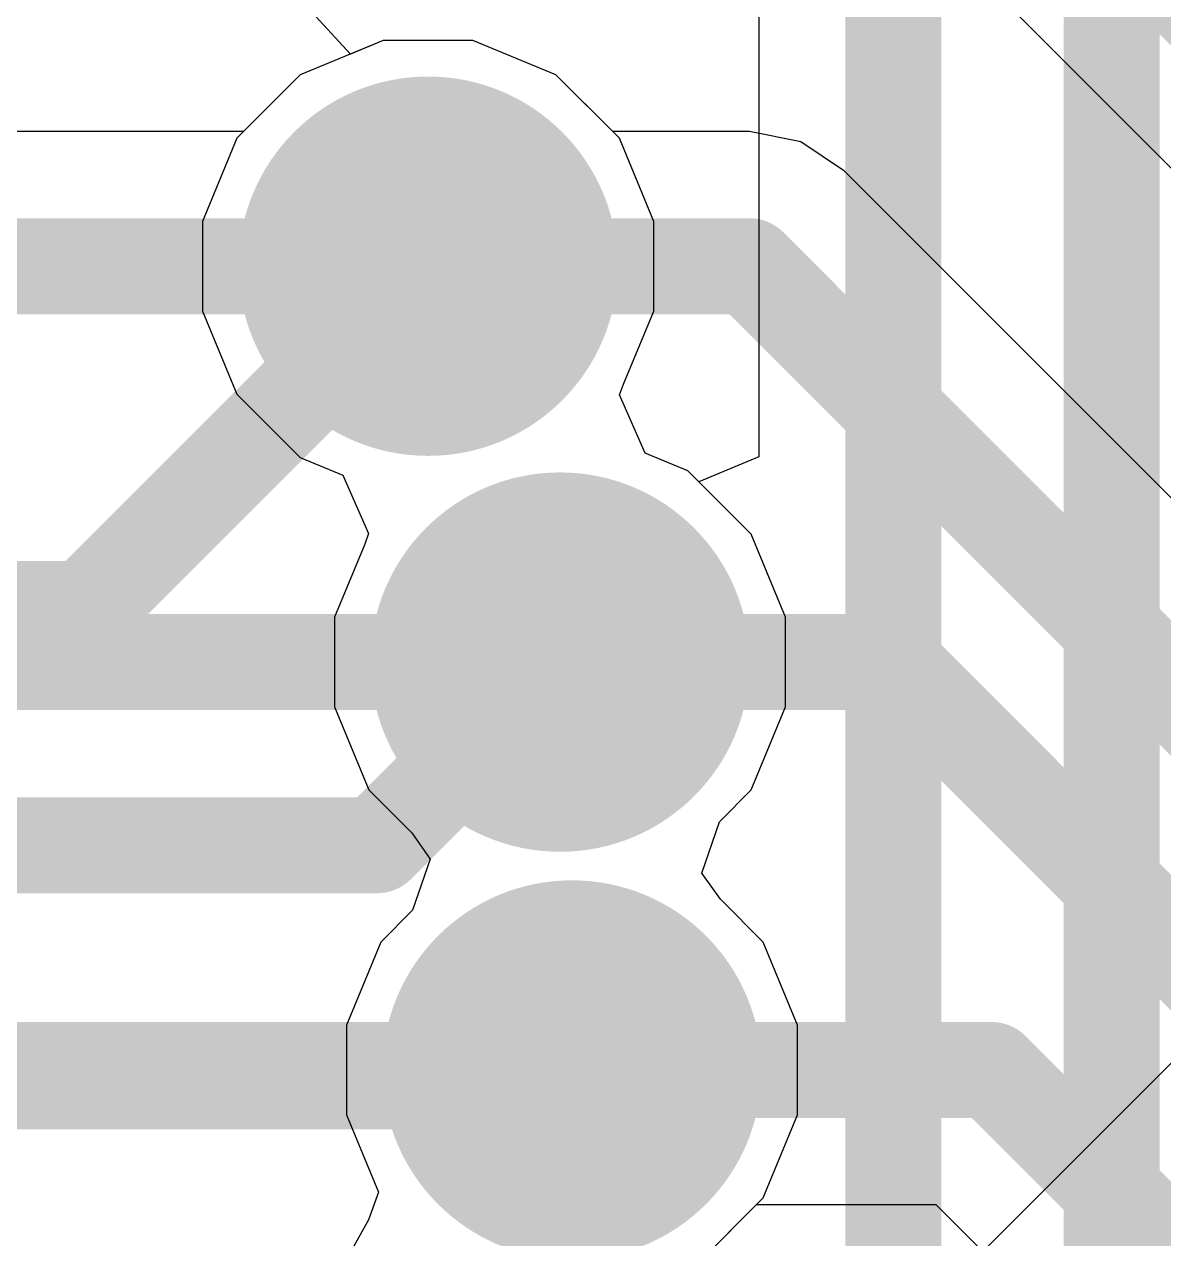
# Model space of a CAD drawing. Header units: inches. Extents: x -0.1 to 17.9, y -0.8 to 4.8.
# Drawn here: x 1.4903 to 1.5853, y 2.5989 to 2.7002 of the extents above; entities that cross this region are included whole.
import ezdxf

# ---------------------------------------------------------------- set-up
doc = ezdxf.new("R2010")
doc.units = ezdxf.units.IN
doc.header["$MEASUREMENT"] = 0
for name, color, linetype in [('Bottom Layer 1', 5, 'Continuous'), ('Bottom Solder', 6, 'Continuous'), ('Drill Drawing', 1, 'Continuous'), ('GND+Signal', 16, 'Continuous'), ('PWR+Signal', 76, 'Continuous'), ('Top Layer 1', 1, 'Continuous'), ('Via Holes', 16, 'Continuous')]:
    doc.layers.add(name, color=color, linetype=linetype)

msp = doc.modelspace()

# ---------------------------------------------------------------- hatches: boundary and pattern name
at = {"layer": 'Bottom Layer 1'}
h = msp.add_hatch(color=5, dxfattribs=at)
edge = h.paths.add_edge_path()
edge.add_arc((1.524, 2.68), 0.01181, 0, 360)
h = msp.add_hatch(color=5, dxfattribs=at)
edge = h.paths.add_edge_path()
edge.add_arc((1.535, 2.647), 0.01181, 0, 360)
h = msp.add_hatch(color=5, dxfattribs=at)
edge = h.paths.add_edge_path()
edge.add_arc((1.536, 2.613), 0.01181, 0, 360)
at = {"layer": 'Bottom Solder'}
h = msp.add_hatch(color=6, dxfattribs=at)
edge = h.paths.add_edge_path()
edge.add_arc((1.524, 2.68), 0.01581, 0, 360)
h = msp.add_hatch(color=6, dxfattribs=at)
edge = h.paths.add_edge_path()
edge.add_arc((1.535, 2.647), 0.01581, 0, 360)
h = msp.add_hatch(color=6, dxfattribs=at)
edge = h.paths.add_edge_path()
edge.add_arc((1.536, 2.613), 0.01581, 0, 360)
at = {"layer": 'GND+Signal'}
h = msp.add_hatch(color=16, dxfattribs=at)
edge = h.paths.add_edge_path()
edge.add_arc((1.524, 2.68), 0.01181, 0, 360)
h = msp.add_hatch(color=16, dxfattribs=at)
edge = h.paths.add_edge_path()
edge.add_arc((1.535, 2.647), 0.01181, 0, 360)
h = msp.add_hatch(color=16, dxfattribs=at)
edge = h.paths.add_edge_path()
edge.add_arc((1.536, 2.613), 0.01181, 0, 360)
at = {"layer": 'PWR+Signal'}
h = msp.add_hatch(color=76, dxfattribs=at)
edge = h.paths.add_edge_path()
edge.add_arc((1.524, 2.68), 0.01181, 0, 360)
h = msp.add_hatch(color=76, dxfattribs=at)
edge = h.paths.add_edge_path()
edge.add_arc((1.535, 2.647), 0.01181, 0, 360)
h = msp.add_hatch(color=76, dxfattribs=at)
edge = h.paths.add_edge_path()
edge.add_arc((1.536, 2.613), 0.01181, 0, 360)
at = {"layer": 'Top Layer 1'}
h = msp.add_hatch(color=1, dxfattribs=at)
edge = h.paths.add_edge_path()
edge.add_arc((1.524, 2.68), 0.01181, 0, 360)
h = msp.add_hatch(color=1, dxfattribs=at)
edge = h.paths.add_edge_path()
edge.add_arc((1.535, 2.647), 0.01181, 0, 360)
h = msp.add_hatch(color=1, dxfattribs=at)
edge = h.paths.add_edge_path()
edge.add_arc((1.536, 2.613), 0.01181, 0, 360)
at = {"layer": 'Via Holes'}
h = msp.add_hatch(color=7, dxfattribs=at)
edge = h.paths.add_edge_path()
edge.add_arc((1.524, 2.68), 0.00591, 0, 360)
h = msp.add_hatch(color=7, dxfattribs=at)
edge = h.paths.add_edge_path()
edge.add_arc((1.535, 2.647), 0.00591, 0, 360)
h = msp.add_hatch(color=7, dxfattribs=at)
edge = h.paths.add_edge_path()
edge.add_arc((1.536, 2.613), 0.00591, 0, 360)

# ---------------------------------------------------------------- linework, layer by layer
at = {"layer": 'Bottom Layer 1'}
for p, q in [((1.55735, 2.71678), (1.9183, 2.35583)), ((1.52026, 2.69881), (1.51334, 2.69595)), ((1.52774, 2.69881), (1.52026, 2.69881)), ((1.53466, 2.69595), (1.52774, 2.69881)), ((1.51334, 2.69595), (1.50861, 2.69122)), ((1.53939, 2.69122), (1.53466, 2.69595)), ((1.50861, 2.69122), (1.469, 2.69122)), ((1.55079, 2.69122), (1.53939, 2.69122)), ((1.55508, 2.69036), (1.55079, 2.69122)), ((1.55079, 2.69122), (1.55079, 2.69122)), ((1.55872, 2.68793), (1.55508, 2.69036)), ((1.89543, 2.35122), (1.55872, 2.68793)), ((1.54666, 2.59705), (1.55139, 2.60178)), ((1.55139, 2.60178), (1.56635, 2.60178)), ((1.56635, 2.60178), (1.88488, 2.28326))]:
    msp.add_line(p, q, dxfattribs=at)
for points in [[(1.562, 2.728, 0.008, 0.008, 0), (1.935, 2.355, 0.008, 0.008, 0)], [(1.469, 2.68, 0.008, 0.008, 0), (1.524, 2.68, 0.008, 0.008, 0)], [(1.524, 2.68, 0.008, 0.008, 0), (1.55079, 2.68, 0.008, 0.008, 0)], [(1.55079, 2.68, 0.008, 0.008, 0), (1.89079, 2.34, 0.008, 0.008, 0)], [(1.45721, 2.647, 0.008, 0.008, 0), (1.535, 2.647, 0.008, 0.008, 0)], [(1.535, 2.647, 0.008, 0.008, 0), (1.56257, 2.647, 0.008, 0.008, 0)], [(1.56257, 2.647, 0.008, 0.008, 0), (1.88457, 2.325, 0.008, 0.008, 0)], [(1.44479, 2.613, 0.008, 0.008, 0), (1.536, 2.613, 0.008, 0.008, 0)], [(1.536, 2.613, 0.008, 0.008, 0), (1.571, 2.613, 0.008, 0.008, 0)], [(1.571, 2.613, 0.008, 0.008, 0), (1.89281, 2.29119, 0.008, 0.008, 0)]]:
    msp.add_lwpolyline(points, format="xyseb", dxfattribs=at)
for points in [[(1.522, 2.68, 0.004, 0.004, 1), (1.526, 2.68, 0.004, 0.004, 1)], [(1.522, 2.68, 0.004, 0.004, 1), (1.526, 2.68, 0.004, 0.004, 1)], [(1.54879, 2.68, 0.004, 0.004, 1), (1.55279, 2.68, 0.004, 0.004, 1)], [(1.54879, 2.68, 0.004, 0.004, 1), (1.55279, 2.68, 0.004, 0.004, 1)], [(1.533, 2.647, 0.004, 0.004, 1), (1.537, 2.647, 0.004, 0.004, 1)], [(1.533, 2.647, 0.004, 0.004, 1), (1.537, 2.647, 0.004, 0.004, 1)], [(1.56057, 2.647, 0.004, 0.004, 1), (1.56457, 2.647, 0.004, 0.004, 1)], [(1.56057, 2.647, 0.004, 0.004, 1), (1.56457, 2.647, 0.004, 0.004, 1)], [(1.534, 2.613, 0.004, 0.004, 1), (1.538, 2.613, 0.004, 0.004, 1)], [(1.534, 2.613, 0.004, 0.004, 1), (1.538, 2.613, 0.004, 0.004, 1)], [(1.569, 2.613, 0.004, 0.004, 1), (1.573, 2.613, 0.004, 0.004, 1)], [(1.569, 2.613, 0.004, 0.004, 1), (1.573, 2.613, 0.004, 0.004, 1)]]:
    msp.add_lwpolyline(points, format="xyseb", close=True, dxfattribs=at)
at = {"layer": 'Drill Drawing'}
for points in [[(1.519, 2.685, 0.002, 0.002, 0), (1.519, 2.69, 0.002, 0.002, 0)], [(1.519, 2.69, 0.002, 0.002, 0), (1.529, 2.69, 0.002, 0.002, 0)], [(1.529, 2.685, 0.002, 0.002, 0), (1.529, 2.69, 0.002, 0.002, 0)], [(1.521, 2.683, 0.002, 0.002, 0), (1.521, 2.686, 0.002, 0.002, 0)], [(1.521, 2.686, 0.002, 0.002, 0), (1.527, 2.686, 0.002, 0.002, 0)], [(1.527, 2.683, 0.002, 0.002, 0), (1.527, 2.686, 0.002, 0.002, 0)], [(1.514, 2.675, 0.002, 0.002, 0), (1.514, 2.685, 0.002, 0.002, 0)], [(1.514, 2.685, 0.002, 0.002, 0), (1.519, 2.685, 0.002, 0.002, 0)], [(1.529, 2.685, 0.002, 0.002, 0), (1.534, 2.685, 0.002, 0.002, 0)], [(1.534, 2.675, 0.002, 0.002, 0), (1.534, 2.685, 0.002, 0.002, 0)], [(1.518, 2.677, 0.002, 0.002, 0), (1.518, 2.683, 0.002, 0.002, 0)], [(1.518, 2.683, 0.002, 0.002, 0), (1.521, 2.683, 0.002, 0.002, 0)], [(1.527, 2.683, 0.002, 0.002, 0), (1.53, 2.683, 0.002, 0.002, 0)], [(1.53, 2.677, 0.002, 0.002, 0), (1.53, 2.683, 0.002, 0.002, 0)], [(1.518, 2.677, 0.002, 0.002, 0), (1.521, 2.677, 0.002, 0.002, 0)], [(1.521, 2.674, 0.002, 0.002, 0), (1.521, 2.677, 0.002, 0.002, 0)], [(1.527, 2.677, 0.002, 0.002, 0), (1.53, 2.677, 0.002, 0.002, 0)], [(1.527, 2.674, 0.002, 0.002, 0), (1.527, 2.677, 0.002, 0.002, 0)], [(1.514, 2.675, 0.002, 0.002, 0), (1.519, 2.675, 0.002, 0.002, 0)], [(1.519, 2.67, 0.002, 0.002, 0), (1.519, 2.675, 0.002, 0.002, 0)], [(1.529, 2.675, 0.002, 0.002, 0), (1.534, 2.675, 0.002, 0.002, 0)], [(1.529, 2.67, 0.002, 0.002, 0), (1.529, 2.675, 0.002, 0.002, 0)], [(1.521, 2.674, 0.002, 0.002, 0), (1.527, 2.674, 0.002, 0.002, 0)], [(1.519, 2.67, 0.002, 0.002, 0), (1.529, 2.67, 0.002, 0.002, 0)], [(1.53, 2.652, 0.002, 0.002, 0), (1.53, 2.657, 0.002, 0.002, 0)], [(1.53, 2.657, 0.002, 0.002, 0), (1.54, 2.657, 0.002, 0.002, 0)], [(1.54, 2.652, 0.002, 0.002, 0), (1.54, 2.657, 0.002, 0.002, 0)], [(1.532, 2.65, 0.002, 0.002, 0), (1.532, 2.653, 0.002, 0.002, 0)], [(1.532, 2.653, 0.002, 0.002, 0), (1.538, 2.653, 0.002, 0.002, 0)], [(1.538, 2.65, 0.002, 0.002, 0), (1.538, 2.653, 0.002, 0.002, 0)], [(1.525, 2.642, 0.002, 0.002, 0), (1.525, 2.652, 0.002, 0.002, 0)], [(1.525, 2.652, 0.002, 0.002, 0), (1.53, 2.652, 0.002, 0.002, 0)], [(1.54, 2.652, 0.002, 0.002, 0), (1.545, 2.652, 0.002, 0.002, 0)], [(1.545, 2.642, 0.002, 0.002, 0), (1.545, 2.652, 0.002, 0.002, 0)], [(1.529, 2.644, 0.002, 0.002, 0), (1.529, 2.65, 0.002, 0.002, 0)], [(1.529, 2.65, 0.002, 0.002, 0), (1.532, 2.65, 0.002, 0.002, 0)], [(1.538, 2.65, 0.002, 0.002, 0), (1.541, 2.65, 0.002, 0.002, 0)], [(1.541, 2.644, 0.002, 0.002, 0), (1.541, 2.65, 0.002, 0.002, 0)], [(1.529, 2.644, 0.002, 0.002, 0), (1.532, 2.644, 0.002, 0.002, 0)], [(1.532, 2.641, 0.002, 0.002, 0), (1.532, 2.644, 0.002, 0.002, 0)], [(1.538, 2.644, 0.002, 0.002, 0), (1.541, 2.644, 0.002, 0.002, 0)], [(1.538, 2.641, 0.002, 0.002, 0), (1.538, 2.644, 0.002, 0.002, 0)], [(1.525, 2.642, 0.002, 0.002, 0), (1.53, 2.642, 0.002, 0.002, 0)], [(1.53, 2.637, 0.002, 0.002, 0), (1.53, 2.642, 0.002, 0.002, 0)], [(1.54, 2.642, 0.002, 0.002, 0), (1.545, 2.642, 0.002, 0.002, 0)], [(1.54, 2.637, 0.002, 0.002, 0), (1.54, 2.642, 0.002, 0.002, 0)], [(1.532, 2.641, 0.002, 0.002, 0), (1.538, 2.641, 0.002, 0.002, 0)], [(1.53, 2.637, 0.002, 0.002, 0), (1.54, 2.637, 0.002, 0.002, 0)], [(1.531, 2.618, 0.002, 0.002, 0), (1.531, 2.623, 0.002, 0.002, 0)], [(1.531, 2.623, 0.002, 0.002, 0), (1.541, 2.623, 0.002, 0.002, 0)], [(1.541, 2.618, 0.002, 0.002, 0), (1.541, 2.623, 0.002, 0.002, 0)], [(1.533, 2.616, 0.002, 0.002, 0), (1.533, 2.619, 0.002, 0.002, 0)], [(1.533, 2.619, 0.002, 0.002, 0), (1.539, 2.619, 0.002, 0.002, 0)], [(1.539, 2.616, 0.002, 0.002, 0), (1.539, 2.619, 0.002, 0.002, 0)], [(1.526, 2.608, 0.002, 0.002, 0), (1.526, 2.618, 0.002, 0.002, 0)], [(1.526, 2.618, 0.002, 0.002, 0), (1.531, 2.618, 0.002, 0.002, 0)], [(1.541, 2.618, 0.002, 0.002, 0), (1.546, 2.618, 0.002, 0.002, 0)], [(1.546, 2.608, 0.002, 0.002, 0), (1.546, 2.618, 0.002, 0.002, 0)], [(1.53, 2.61, 0.002, 0.002, 0), (1.53, 2.616, 0.002, 0.002, 0)], [(1.53, 2.616, 0.002, 0.002, 0), (1.533, 2.616, 0.002, 0.002, 0)], [(1.539, 2.616, 0.002, 0.002, 0), (1.542, 2.616, 0.002, 0.002, 0)], [(1.542, 2.61, 0.002, 0.002, 0), (1.542, 2.616, 0.002, 0.002, 0)], [(1.53, 2.61, 0.002, 0.002, 0), (1.533, 2.61, 0.002, 0.002, 0)], [(1.533, 2.607, 0.002, 0.002, 0), (1.533, 2.61, 0.002, 0.002, 0)], [(1.539, 2.61, 0.002, 0.002, 0), (1.542, 2.61, 0.002, 0.002, 0)], [(1.539, 2.607, 0.002, 0.002, 0), (1.539, 2.61, 0.002, 0.002, 0)], [(1.526, 2.608, 0.002, 0.002, 0), (1.531, 2.608, 0.002, 0.002, 0)], [(1.531, 2.603, 0.002, 0.002, 0), (1.531, 2.608, 0.002, 0.002, 0)], [(1.541, 2.608, 0.002, 0.002, 0), (1.546, 2.608, 0.002, 0.002, 0)], [(1.541, 2.603, 0.002, 0.002, 0), (1.541, 2.608, 0.002, 0.002, 0)], [(1.533, 2.607, 0.002, 0.002, 0), (1.539, 2.607, 0.002, 0.002, 0)], [(1.531, 2.603, 0.002, 0.002, 0), (1.541, 2.603, 0.002, 0.002, 0)]]:
    msp.add_lwpolyline(points, format="xyseb", dxfattribs=at)
for points in [[(1.5185, 2.69, 0.001, 0.001, 1), (1.5195, 2.69, 0.001, 0.001, 1)], [(1.5185, 2.69, 0.001, 0.001, 1), (1.5195, 2.69, 0.001, 0.001, 1)], [(1.5285, 2.69, 0.001, 0.001, 1), (1.5295, 2.69, 0.001, 0.001, 1)], [(1.5285, 2.69, 0.001, 0.001, 1), (1.5295, 2.69, 0.001, 0.001, 1)], [(1.5205, 2.686, 0.001, 0.001, 1), (1.5215, 2.686, 0.001, 0.001, 1)], [(1.5205, 2.686, 0.001, 0.001, 1), (1.5215, 2.686, 0.001, 0.001, 1)], [(1.5265, 2.686, 0.001, 0.001, 1), (1.5275, 2.686, 0.001, 0.001, 1)], [(1.5265, 2.686, 0.001, 0.001, 1), (1.5275, 2.686, 0.001, 0.001, 1)], [(1.5135, 2.685, 0.001, 0.001, 1), (1.5145, 2.685, 0.001, 0.001, 1)], [(1.5135, 2.685, 0.001, 0.001, 1), (1.5145, 2.685, 0.001, 0.001, 1)], [(1.5185, 2.685, 0.001, 0.001, 1), (1.5195, 2.685, 0.001, 0.001, 1)], [(1.5185, 2.685, 0.001, 0.001, 1), (1.5195, 2.685, 0.001, 0.001, 1)], [(1.5285, 2.685, 0.001, 0.001, 1), (1.5295, 2.685, 0.001, 0.001, 1)], [(1.5285, 2.685, 0.001, 0.001, 1), (1.5295, 2.685, 0.001, 0.001, 1)], [(1.5335, 2.685, 0.001, 0.001, 1), (1.5345, 2.685, 0.001, 0.001, 1)], [(1.5335, 2.685, 0.001, 0.001, 1), (1.5345, 2.685, 0.001, 0.001, 1)], [(1.5175, 2.683, 0.001, 0.001, 1), (1.5185, 2.683, 0.001, 0.001, 1)], [(1.5175, 2.683, 0.001, 0.001, 1), (1.5185, 2.683, 0.001, 0.001, 1)], [(1.5205, 2.683, 0.001, 0.001, 1), (1.5215, 2.683, 0.001, 0.001, 1)], [(1.5205, 2.683, 0.001, 0.001, 1), (1.5215, 2.683, 0.001, 0.001, 1)], [(1.5265, 2.683, 0.001, 0.001, 1), (1.5275, 2.683, 0.001, 0.001, 1)], [(1.5265, 2.683, 0.001, 0.001, 1), (1.5275, 2.683, 0.001, 0.001, 1)], [(1.5295, 2.683, 0.001, 0.001, 1), (1.5305, 2.683, 0.001, 0.001, 1)], [(1.5295, 2.683, 0.001, 0.001, 1), (1.5305, 2.683, 0.001, 0.001, 1)], [(1.5175, 2.677, 0.001, 0.001, 1), (1.5185, 2.677, 0.001, 0.001, 1)], [(1.5175, 2.677, 0.001, 0.001, 1), (1.5185, 2.677, 0.001, 0.001, 1)], [(1.5205, 2.677, 0.001, 0.001, 1), (1.5215, 2.677, 0.001, 0.001, 1)], [(1.5205, 2.677, 0.001, 0.001, 1), (1.5215, 2.677, 0.001, 0.001, 1)], [(1.5265, 2.677, 0.001, 0.001, 1), (1.5275, 2.677, 0.001, 0.001, 1)], [(1.5265, 2.677, 0.001, 0.001, 1), (1.5275, 2.677, 0.001, 0.001, 1)], [(1.5295, 2.677, 0.001, 0.001, 1), (1.5305, 2.677, 0.001, 0.001, 1)], [(1.5295, 2.677, 0.001, 0.001, 1), (1.5305, 2.677, 0.001, 0.001, 1)], [(1.5135, 2.675, 0.001, 0.001, 1), (1.5145, 2.675, 0.001, 0.001, 1)], [(1.5135, 2.675, 0.001, 0.001, 1), (1.5145, 2.675, 0.001, 0.001, 1)], [(1.5185, 2.675, 0.001, 0.001, 1), (1.5195, 2.675, 0.001, 0.001, 1)], [(1.5185, 2.675, 0.001, 0.001, 1), (1.5195, 2.675, 0.001, 0.001, 1)], [(1.5285, 2.675, 0.001, 0.001, 1), (1.5295, 2.675, 0.001, 0.001, 1)], [(1.5285, 2.675, 0.001, 0.001, 1), (1.5295, 2.675, 0.001, 0.001, 1)], [(1.5335, 2.675, 0.001, 0.001, 1), (1.5345, 2.675, 0.001, 0.001, 1)], [(1.5335, 2.675, 0.001, 0.001, 1), (1.5345, 2.675, 0.001, 0.001, 1)], [(1.5205, 2.674, 0.001, 0.001, 1), (1.5215, 2.674, 0.001, 0.001, 1)], [(1.5205, 2.674, 0.001, 0.001, 1), (1.5215, 2.674, 0.001, 0.001, 1)], [(1.5265, 2.674, 0.001, 0.001, 1), (1.5275, 2.674, 0.001, 0.001, 1)], [(1.5265, 2.674, 0.001, 0.001, 1), (1.5275, 2.674, 0.001, 0.001, 1)], [(1.5185, 2.67, 0.001, 0.001, 1), (1.5195, 2.67, 0.001, 0.001, 1)], [(1.5185, 2.67, 0.001, 0.001, 1), (1.5195, 2.67, 0.001, 0.001, 1)], [(1.5285, 2.67, 0.001, 0.001, 1), (1.5295, 2.67, 0.001, 0.001, 1)], [(1.5285, 2.67, 0.001, 0.001, 1), (1.5295, 2.67, 0.001, 0.001, 1)], [(1.5295, 2.657, 0.001, 0.001, 1), (1.5305, 2.657, 0.001, 0.001, 1)], [(1.5295, 2.657, 0.001, 0.001, 1), (1.5305, 2.657, 0.001, 0.001, 1)], [(1.5395, 2.657, 0.001, 0.001, 1), (1.5405, 2.657, 0.001, 0.001, 1)], [(1.5395, 2.657, 0.001, 0.001, 1), (1.5405, 2.657, 0.001, 0.001, 1)], [(1.5315, 2.653, 0.001, 0.001, 1), (1.5325, 2.653, 0.001, 0.001, 1)], [(1.5315, 2.653, 0.001, 0.001, 1), (1.5325, 2.653, 0.001, 0.001, 1)], [(1.5375, 2.653, 0.001, 0.001, 1), (1.5385, 2.653, 0.001, 0.001, 1)], [(1.5375, 2.653, 0.001, 0.001, 1), (1.5385, 2.653, 0.001, 0.001, 1)], [(1.5245, 2.652, 0.001, 0.001, 1), (1.5255, 2.652, 0.001, 0.001, 1)], [(1.5245, 2.652, 0.001, 0.001, 1), (1.5255, 2.652, 0.001, 0.001, 1)], [(1.5295, 2.652, 0.001, 0.001, 1), (1.5305, 2.652, 0.001, 0.001, 1)], [(1.5295, 2.652, 0.001, 0.001, 1), (1.5305, 2.652, 0.001, 0.001, 1)], [(1.5395, 2.652, 0.001, 0.001, 1), (1.5405, 2.652, 0.001, 0.001, 1)], [(1.5395, 2.652, 0.001, 0.001, 1), (1.5405, 2.652, 0.001, 0.001, 1)], [(1.5445, 2.652, 0.001, 0.001, 1), (1.5455, 2.652, 0.001, 0.001, 1)], [(1.5445, 2.652, 0.001, 0.001, 1), (1.5455, 2.652, 0.001, 0.001, 1)], [(1.5285, 2.65, 0.001, 0.001, 1), (1.5295, 2.65, 0.001, 0.001, 1)], [(1.5285, 2.65, 0.001, 0.001, 1), (1.5295, 2.65, 0.001, 0.001, 1)], [(1.5315, 2.65, 0.001, 0.001, 1), (1.5325, 2.65, 0.001, 0.001, 1)], [(1.5315, 2.65, 0.001, 0.001, 1), (1.5325, 2.65, 0.001, 0.001, 1)], [(1.5375, 2.65, 0.001, 0.001, 1), (1.5385, 2.65, 0.001, 0.001, 1)], [(1.5375, 2.65, 0.001, 0.001, 1), (1.5385, 2.65, 0.001, 0.001, 1)], [(1.5405, 2.65, 0.001, 0.001, 1), (1.5415, 2.65, 0.001, 0.001, 1)], [(1.5405, 2.65, 0.001, 0.001, 1), (1.5415, 2.65, 0.001, 0.001, 1)], [(1.5285, 2.644, 0.001, 0.001, 1), (1.5295, 2.644, 0.001, 0.001, 1)], [(1.5285, 2.644, 0.001, 0.001, 1), (1.5295, 2.644, 0.001, 0.001, 1)], [(1.5315, 2.644, 0.001, 0.001, 1), (1.5325, 2.644, 0.001, 0.001, 1)], [(1.5315, 2.644, 0.001, 0.001, 1), (1.5325, 2.644, 0.001, 0.001, 1)], [(1.5375, 2.644, 0.001, 0.001, 1), (1.5385, 2.644, 0.001, 0.001, 1)], [(1.5375, 2.644, 0.001, 0.001, 1), (1.5385, 2.644, 0.001, 0.001, 1)], [(1.5405, 2.644, 0.001, 0.001, 1), (1.5415, 2.644, 0.001, 0.001, 1)], [(1.5405, 2.644, 0.001, 0.001, 1), (1.5415, 2.644, 0.001, 0.001, 1)], [(1.5245, 2.642, 0.001, 0.001, 1), (1.5255, 2.642, 0.001, 0.001, 1)], [(1.5245, 2.642, 0.001, 0.001, 1), (1.5255, 2.642, 0.001, 0.001, 1)], [(1.5295, 2.642, 0.001, 0.001, 1), (1.5305, 2.642, 0.001, 0.001, 1)], [(1.5295, 2.642, 0.001, 0.001, 1), (1.5305, 2.642, 0.001, 0.001, 1)], [(1.5395, 2.642, 0.001, 0.001, 1), (1.5405, 2.642, 0.001, 0.001, 1)], [(1.5395, 2.642, 0.001, 0.001, 1), (1.5405, 2.642, 0.001, 0.001, 1)], [(1.5445, 2.642, 0.001, 0.001, 1), (1.5455, 2.642, 0.001, 0.001, 1)], [(1.5445, 2.642, 0.001, 0.001, 1), (1.5455, 2.642, 0.001, 0.001, 1)], [(1.5315, 2.641, 0.001, 0.001, 1), (1.5325, 2.641, 0.001, 0.001, 1)], [(1.5315, 2.641, 0.001, 0.001, 1), (1.5325, 2.641, 0.001, 0.001, 1)], [(1.5375, 2.641, 0.001, 0.001, 1), (1.5385, 2.641, 0.001, 0.001, 1)], [(1.5375, 2.641, 0.001, 0.001, 1), (1.5385, 2.641, 0.001, 0.001, 1)], [(1.5295, 2.637, 0.001, 0.001, 1), (1.5305, 2.637, 0.001, 0.001, 1)], [(1.5295, 2.637, 0.001, 0.001, 1), (1.5305, 2.637, 0.001, 0.001, 1)], [(1.5395, 2.637, 0.001, 0.001, 1), (1.5405, 2.637, 0.001, 0.001, 1)], [(1.5395, 2.637, 0.001, 0.001, 1), (1.5405, 2.637, 0.001, 0.001, 1)], [(1.5305, 2.623, 0.001, 0.001, 1), (1.5315, 2.623, 0.001, 0.001, 1)], [(1.5305, 2.623, 0.001, 0.001, 1), (1.5315, 2.623, 0.001, 0.001, 1)], [(1.5405, 2.623, 0.001, 0.001, 1), (1.5415, 2.623, 0.001, 0.001, 1)], [(1.5405, 2.623, 0.001, 0.001, 1), (1.5415, 2.623, 0.001, 0.001, 1)], [(1.5325, 2.619, 0.001, 0.001, 1), (1.5335, 2.619, 0.001, 0.001, 1)], [(1.5325, 2.619, 0.001, 0.001, 1), (1.5335, 2.619, 0.001, 0.001, 1)], [(1.5385, 2.619, 0.001, 0.001, 1), (1.5395, 2.619, 0.001, 0.001, 1)], [(1.5385, 2.619, 0.001, 0.001, 1), (1.5395, 2.619, 0.001, 0.001, 1)], [(1.5255, 2.618, 0.001, 0.001, 1), (1.5265, 2.618, 0.001, 0.001, 1)], [(1.5255, 2.618, 0.001, 0.001, 1), (1.5265, 2.618, 0.001, 0.001, 1)], [(1.5305, 2.618, 0.001, 0.001, 1), (1.5315, 2.618, 0.001, 0.001, 1)], [(1.5305, 2.618, 0.001, 0.001, 1), (1.5315, 2.618, 0.001, 0.001, 1)], [(1.5405, 2.618, 0.001, 0.001, 1), (1.5415, 2.618, 0.001, 0.001, 1)], [(1.5405, 2.618, 0.001, 0.001, 1), (1.5415, 2.618, 0.001, 0.001, 1)], [(1.5455, 2.618, 0.001, 0.001, 1), (1.5465, 2.618, 0.001, 0.001, 1)], [(1.5455, 2.618, 0.001, 0.001, 1), (1.5465, 2.618, 0.001, 0.001, 1)], [(1.5295, 2.616, 0.001, 0.001, 1), (1.5305, 2.616, 0.001, 0.001, 1)], [(1.5295, 2.616, 0.001, 0.001, 1), (1.5305, 2.616, 0.001, 0.001, 1)], [(1.5325, 2.616, 0.001, 0.001, 1), (1.5335, 2.616, 0.001, 0.001, 1)], [(1.5325, 2.616, 0.001, 0.001, 1), (1.5335, 2.616, 0.001, 0.001, 1)], [(1.5385, 2.616, 0.001, 0.001, 1), (1.5395, 2.616, 0.001, 0.001, 1)], [(1.5385, 2.616, 0.001, 0.001, 1), (1.5395, 2.616, 0.001, 0.001, 1)], [(1.5415, 2.616, 0.001, 0.001, 1), (1.5425, 2.616, 0.001, 0.001, 1)], [(1.5415, 2.616, 0.001, 0.001, 1), (1.5425, 2.616, 0.001, 0.001, 1)], [(1.5295, 2.61, 0.001, 0.001, 1), (1.5305, 2.61, 0.001, 0.001, 1)], [(1.5295, 2.61, 0.001, 0.001, 1), (1.5305, 2.61, 0.001, 0.001, 1)], [(1.5325, 2.61, 0.001, 0.001, 1), (1.5335, 2.61, 0.001, 0.001, 1)], [(1.5325, 2.61, 0.001, 0.001, 1), (1.5335, 2.61, 0.001, 0.001, 1)], [(1.5385, 2.61, 0.001, 0.001, 1), (1.5395, 2.61, 0.001, 0.001, 1)], [(1.5385, 2.61, 0.001, 0.001, 1), (1.5395, 2.61, 0.001, 0.001, 1)], [(1.5415, 2.61, 0.001, 0.001, 1), (1.5425, 2.61, 0.001, 0.001, 1)], [(1.5415, 2.61, 0.001, 0.001, 1), (1.5425, 2.61, 0.001, 0.001, 1)], [(1.5255, 2.608, 0.001, 0.001, 1), (1.5265, 2.608, 0.001, 0.001, 1)], [(1.5255, 2.608, 0.001, 0.001, 1), (1.5265, 2.608, 0.001, 0.001, 1)], [(1.5305, 2.608, 0.001, 0.001, 1), (1.5315, 2.608, 0.001, 0.001, 1)], [(1.5305, 2.608, 0.001, 0.001, 1), (1.5315, 2.608, 0.001, 0.001, 1)], [(1.5405, 2.608, 0.001, 0.001, 1), (1.5415, 2.608, 0.001, 0.001, 1)], [(1.5405, 2.608, 0.001, 0.001, 1), (1.5415, 2.608, 0.001, 0.001, 1)], [(1.5455, 2.608, 0.001, 0.001, 1), (1.5465, 2.608, 0.001, 0.001, 1)], [(1.5455, 2.608, 0.001, 0.001, 1), (1.5465, 2.608, 0.001, 0.001, 1)], [(1.5325, 2.607, 0.001, 0.001, 1), (1.5335, 2.607, 0.001, 0.001, 1)], [(1.5325, 2.607, 0.001, 0.001, 1), (1.5335, 2.607, 0.001, 0.001, 1)], [(1.5385, 2.607, 0.001, 0.001, 1), (1.5395, 2.607, 0.001, 0.001, 1)], [(1.5385, 2.607, 0.001, 0.001, 1), (1.5395, 2.607, 0.001, 0.001, 1)], [(1.5305, 2.603, 0.001, 0.001, 1), (1.5315, 2.603, 0.001, 0.001, 1)], [(1.5305, 2.603, 0.001, 0.001, 1), (1.5315, 2.603, 0.001, 0.001, 1)], [(1.5405, 2.603, 0.001, 0.001, 1), (1.5415, 2.603, 0.001, 0.001, 1)], [(1.5405, 2.603, 0.001, 0.001, 1), (1.5415, 2.603, 0.001, 0.001, 1)]]:
    msp.add_lwpolyline(points, format="xyseb", close=True, dxfattribs=at)
at = {"layer": 'GND+Signal'}
for p, q in [((1.55157, 2.7639), (1.55157, 2.6641)), ((1.52026, 2.69881), (1.51334, 2.69595)), ((1.52774, 2.69881), (1.52026, 2.69881)), ((1.53466, 2.69595), (1.52774, 2.69881)), ((1.51334, 2.69595), (1.50805, 2.69066)), ((1.53995, 2.69066), (1.53466, 2.69595)), ((1.50805, 2.69066), (1.50519, 2.68374)), ((1.54281, 2.68374), (1.53995, 2.69066)), ((1.50519, 2.68374), (1.50519, 2.67626)), ((1.54281, 2.67626), (1.54281, 2.68374)), ((1.50519, 2.67626), (1.50805, 2.66934)), ((1.54029, 2.67017), (1.54281, 2.67626)), ((1.53997, 2.66928), (1.54029, 2.67017)), ((1.50805, 2.66934), (1.51334, 2.66405)), ((1.5421, 2.66442), (1.53997, 2.66928)), ((1.54566, 2.66295), (1.5421, 2.66442)), ((1.51334, 2.66405), (1.5169, 2.66258)), ((1.55157, 2.6641), (1.54657, 2.66203)), ((1.5169, 2.66258), (1.51903, 2.65772)), ((1.54657, 2.66203), (1.54566, 2.66295)), ((1.51903, 2.65772), (1.51871, 2.65683)), ((1.51871, 2.65683), (1.51619, 2.65074)), ((1.51619, 2.65074), (1.51619, 2.64326)), ((1.51619, 2.64326), (1.51905, 2.63634)), ((1.51905, 2.63634), (1.52263, 2.63277)), ((1.52263, 2.63277), (1.52418, 2.63058)), ((1.52418, 2.63058), (1.52271, 2.62632)), ((1.52271, 2.62632), (1.52005, 2.62366)), ((1.52005, 2.62366), (1.51719, 2.61674)), ((1.51719, 2.61674), (1.51719, 2.60926)), ((1.51719, 2.60926), (1.51986, 2.60281)), ((1.51986, 2.60281), (1.51903, 2.60052)), ((1.51903, 2.60052), (1.51752, 2.59781))]:
    msp.add_line(p, q, dxfattribs=at)
for points in [[(1.56279, 1.86054, 0.008, 0.008, 0), (1.56279, 2.951, 0.008, 0.008, 0)], [(1.581, 2.948, 0.008, 0.008, 0), (1.581, 1.853, 0.008, 0.008, 0)]]:
    msp.add_lwpolyline(points, format="xyseb", dxfattribs=at)
at = {"layer": 'PWR+Signal'}
for p, q in [((1.87855, 2.90617), (1.54181, 2.56942)), ((1.52026, 2.69881), (1.51334, 2.69595)), ((1.52774, 2.69881), (1.52026, 2.69881)), ((1.53466, 2.69595), (1.52774, 2.69881)), ((1.51334, 2.69595), (1.50805, 2.69066)), ((1.53995, 2.69066), (1.53466, 2.69595)), ((1.50805, 2.69066), (1.50519, 2.68374)), ((1.54281, 2.68374), (1.53995, 2.69066)), ((1.50519, 2.68374), (1.50519, 2.67626)), ((1.54281, 2.67626), (1.54281, 2.68374)), ((1.50519, 2.67626), (1.50805, 2.66934)), ((1.54029, 2.67017), (1.54281, 2.67626)), ((1.53997, 2.66928), (1.54029, 2.67017)), ((1.50805, 2.66934), (1.51334, 2.66405)), ((1.5421, 2.66442), (1.53997, 2.66928)), ((1.54566, 2.66295), (1.5421, 2.66442)), ((1.51334, 2.66405), (1.5169, 2.66258)), ((1.5169, 2.66258), (1.51903, 2.65772)), ((1.55095, 2.65766), (1.54566, 2.66295)), ((1.51903, 2.65772), (1.51871, 2.65683)), ((1.55381, 2.65074), (1.55095, 2.65766)), ((1.51871, 2.65683), (1.51619, 2.65074)), ((1.51619, 2.65074), (1.51619, 2.64326)), ((1.55381, 2.64326), (1.55381, 2.65074)), ((1.51619, 2.64326), (1.51905, 2.63634)), ((1.55095, 2.63634), (1.55381, 2.64326)), ((1.51905, 2.63634), (1.52263, 2.63277)), ((1.54829, 2.63368), (1.55095, 2.63634)), ((1.54682, 2.62942), (1.54829, 2.63368)), ((1.52263, 2.63277), (1.52418, 2.63058)), ((1.52418, 2.63058), (1.52271, 2.62632)), ((1.54837, 2.62723), (1.54682, 2.62942)), ((1.55195, 2.62366), (1.54837, 2.62723)), ((1.52271, 2.62632), (1.52005, 2.62366)), ((1.52005, 2.62366), (1.51719, 2.61674)), ((1.55481, 2.61674), (1.55195, 2.62366)), ((1.51719, 2.61674), (1.51719, 2.60926)), ((1.55481, 2.60926), (1.55481, 2.61674)), ((1.51719, 2.60926), (1.51986, 2.60281)), ((1.55195, 2.60234), (1.55481, 2.60926)), ((1.51986, 2.60281), (1.51903, 2.60052)), ((1.54666, 2.59705), (1.55195, 2.60234)), ((1.51903, 2.60052), (1.51752, 2.59781))]:
    msp.add_line(p, q, dxfattribs=at)
msp.add_lwpolyline([(0.88679, 1.89854, 0.008, 0.008, 0), (1.89524, 2.907, 0.008, 0.008, 0)], format="xyseb", dxfattribs=at)
at = {"layer": 'Top Layer 1'}
for p, q in [((1.51754, 2.69768), (1.51399, 2.70152)), ((1.52026, 2.69881), (1.51754, 2.69768)), ((1.52774, 2.69881), (1.52026, 2.69881)), ((1.53466, 2.69595), (1.52774, 2.69881)), ((1.53995, 2.69066), (1.53466, 2.69595)), ((1.54281, 2.68374), (1.53995, 2.69066)), ((1.54281, 2.67626), (1.54281, 2.68374)), ((1.54029, 2.67017), (1.54281, 2.67626)), ((1.53997, 2.66928), (1.54029, 2.67017)), ((1.5421, 2.66442), (1.53997, 2.66928)), ((1.54566, 2.66295), (1.5421, 2.66442)), ((1.55095, 2.65766), (1.54566, 2.66295)), ((1.55381, 2.65074), (1.55095, 2.65766)), ((1.55381, 2.64326), (1.55381, 2.65074)), ((1.55095, 2.63634), (1.55381, 2.64326)), ((1.54829, 2.63368), (1.55095, 2.63634)), ((1.54682, 2.62942), (1.54829, 2.63368)), ((1.54837, 2.62723), (1.54682, 2.62942)), ((1.55195, 2.62366), (1.54837, 2.62723)), ((1.55481, 2.61674), (1.55195, 2.62366)), ((1.55481, 2.60926), (1.55481, 2.61674)), ((1.55195, 2.60234), (1.55481, 2.60926)), ((1.54666, 2.59705), (1.55195, 2.60234))]:
    msp.add_line(p, q, dxfattribs=at)
for points in [[(1.49542, 2.65142, 0.008, 0.008, 0), (1.524, 2.68, 0.008, 0.008, 0)], [(1.45323, 2.65142, 0.008, 0.008, 0), (1.49542, 2.65142, 0.008, 0.008, 0)], [(1.51973, 2.63173, 0.008, 0.008, 0), (1.535, 2.647, 0.008, 0.008, 0)], [(1.45323, 2.63173, 0.008, 0.008, 0), (1.51973, 2.63173, 0.008, 0.008, 0)], [(1.53505, 2.61205, 0.008, 0.008, 0), (1.536, 2.613, 0.008, 0.008, 0)], [(1.45323, 2.61205, 0.008, 0.008, 0), (1.53505, 2.61205, 0.008, 0.008, 0)]]:
    msp.add_lwpolyline(points, format="xyseb", dxfattribs=at)
for points in [[(1.522, 2.68, 0.004, 0.004, 1), (1.526, 2.68, 0.004, 0.004, 1)], [(1.49342, 2.65142, 0.004, 0.004, 1), (1.49742, 2.65142, 0.004, 0.004, 1)], [(1.49342, 2.65142, 0.004, 0.004, 1), (1.49742, 2.65142, 0.004, 0.004, 1)], [(1.533, 2.647, 0.004, 0.004, 1), (1.537, 2.647, 0.004, 0.004, 1)], [(1.51773, 2.63173, 0.004, 0.004, 1), (1.52173, 2.63173, 0.004, 0.004, 1)], [(1.51773, 2.63173, 0.004, 0.004, 1), (1.52173, 2.63173, 0.004, 0.004, 1)], [(1.534, 2.613, 0.004, 0.004, 1), (1.538, 2.613, 0.004, 0.004, 1)], [(1.53305, 2.61205, 0.004, 0.004, 1), (1.53705, 2.61205, 0.004, 0.004, 1)], [(1.53305, 2.61205, 0.004, 0.004, 1), (1.53705, 2.61205, 0.004, 0.004, 1)]]:
    msp.add_lwpolyline(points, format="xyseb", close=True, dxfattribs=at)

doc.saveas('drawing.dxf')
